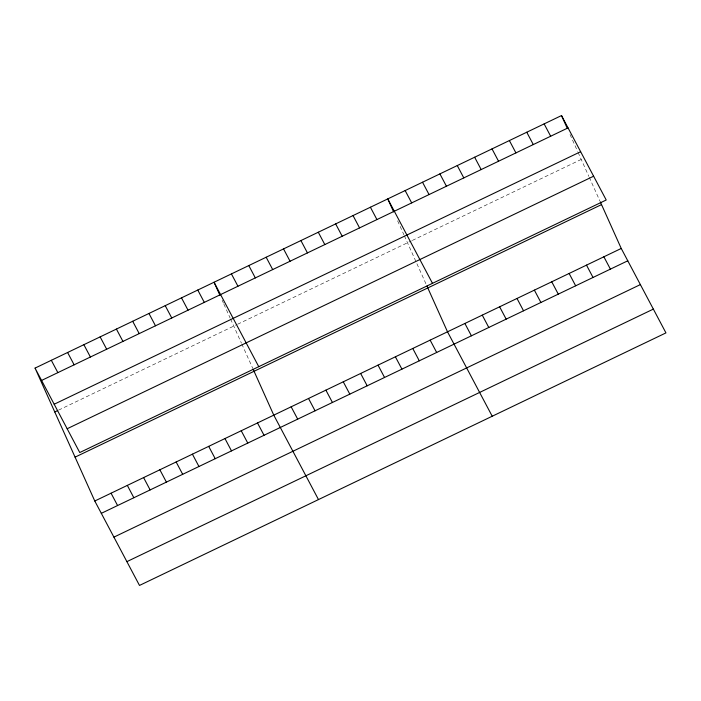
<?xml version="1.0" encoding="UTF-8"?>
<svg xmlns="http://www.w3.org/2000/svg" width="701" height="701" viewBox="0 0 701 701"><rect width="100%" height="100%" fill="white"/><g stroke="black" fill="none" stroke-linecap="round" stroke-linejoin="round"><path stroke-width="0.53" stroke-dasharray="3.5 2.63" d="M58.586 410.12L236.658 324.703M237.621 324.248L411.356 240.907M412.319 240.443L581.225 159.425M570.027 134.504L577.642 151.451M578.088 152.441L588.84 176.363M589.261 177.309L599.837 200.845M397.633 220.833L403.907 234.782M404.354 235.781L426.532 285.123M222.112 300.177L223.453 303.174M223.899 304.164L230.173 318.123M230.62 319.121L241.372 343.043M241.801 343.981L252.798 368.454"/><path stroke-width="1.05" d="M35.05 368.104L561.51 115.56L606.216 199.995L79.756 452.539L35.05 368.104L94.784 501.005L139.49 585.44L665.95 332.896L621.244 248.461L600.266 201.783M41.578 380.441L568.047 127.897M54.179 404.232L580.638 151.696M54.766 411.96L57.631 410.584M67.156 428.749L593.624 176.205M75.068 457.148L601.537 204.604M94.784 501.005L621.244 248.461M101.312 513.342L627.781 260.798M113.912 537.132L640.372 284.597M126.89 561.641L653.35 309.106M544.142 123.902L550.671 136.239M603.868 256.794L610.405 269.131M526.766 132.235L533.295 144.572M586.5 265.127L593.028 277.465M509.39 140.568L515.927 152.906M569.124 273.469L575.661 285.806M492.023 148.901L498.551 161.239M551.748 281.802L558.285 294.14M474.647 157.234L481.175 169.572M534.381 290.135L540.909 302.473M457.271 165.567L463.808 177.905M517.005 298.468L523.533 310.806M439.904 173.901L446.432 186.238M499.629 306.801L506.166 319.139M422.528 182.234L429.056 194.571M482.262 315.135L488.79 327.472M405.152 190.567L411.689 202.904M464.886 323.468L471.414 335.805M432.482 283.335L387.776 198.9L393.603 211.86M492.216 416.236L447.51 331.801L426.953 286.061M370.408 207.233L376.936 219.571M430.142 340.134L436.67 352.472M353.032 215.566L359.569 227.904M412.766 348.467L419.294 360.805M335.656 223.899L342.193 236.237M395.39 356.8L401.927 369.138M318.289 232.233L324.817 244.57M378.023 365.133L384.551 377.471M300.913 240.574L307.45 252.912M360.647 373.467L367.175 385.804M283.537 248.908L290.074 261.245M343.271 381.8L349.808 394.137M266.17 257.241L272.698 269.578M325.895 390.142L332.432 402.479M248.794 265.574L255.33 277.911M308.528 398.475L315.056 410.812M231.418 273.907L237.954 286.245M291.152 406.808L297.688 419.145M258.757 366.676L214.05 282.24L219.869 295.2M318.482 499.576L273.776 415.141L253.219 369.401M197.778 290.048L204.306 302.385M257.504 422.948L264.04 435.286M181.506 297.855L188.034 310.192M241.232 430.747L247.768 443.085M165.226 305.654L171.763 317.991M224.96 438.554L231.496 450.892M148.954 313.461L155.491 325.799M208.688 446.362L215.225 458.699M132.682 321.268L139.219 333.606M192.416 454.169L198.953 466.507M116.41 329.076L122.947 341.413M176.144 461.977L182.681 474.314M100.138 336.883L106.675 349.221M159.872 469.775L166.4 482.113M83.866 344.682L90.403 357.019M143.6 477.583L150.128 489.92M67.594 352.489L74.131 364.827M127.328 485.39L133.856 497.728M51.322 360.296L57.859 372.634M111.056 493.197L117.584 505.535M561.51 115.56L567.337 128.52"/></g></svg>
